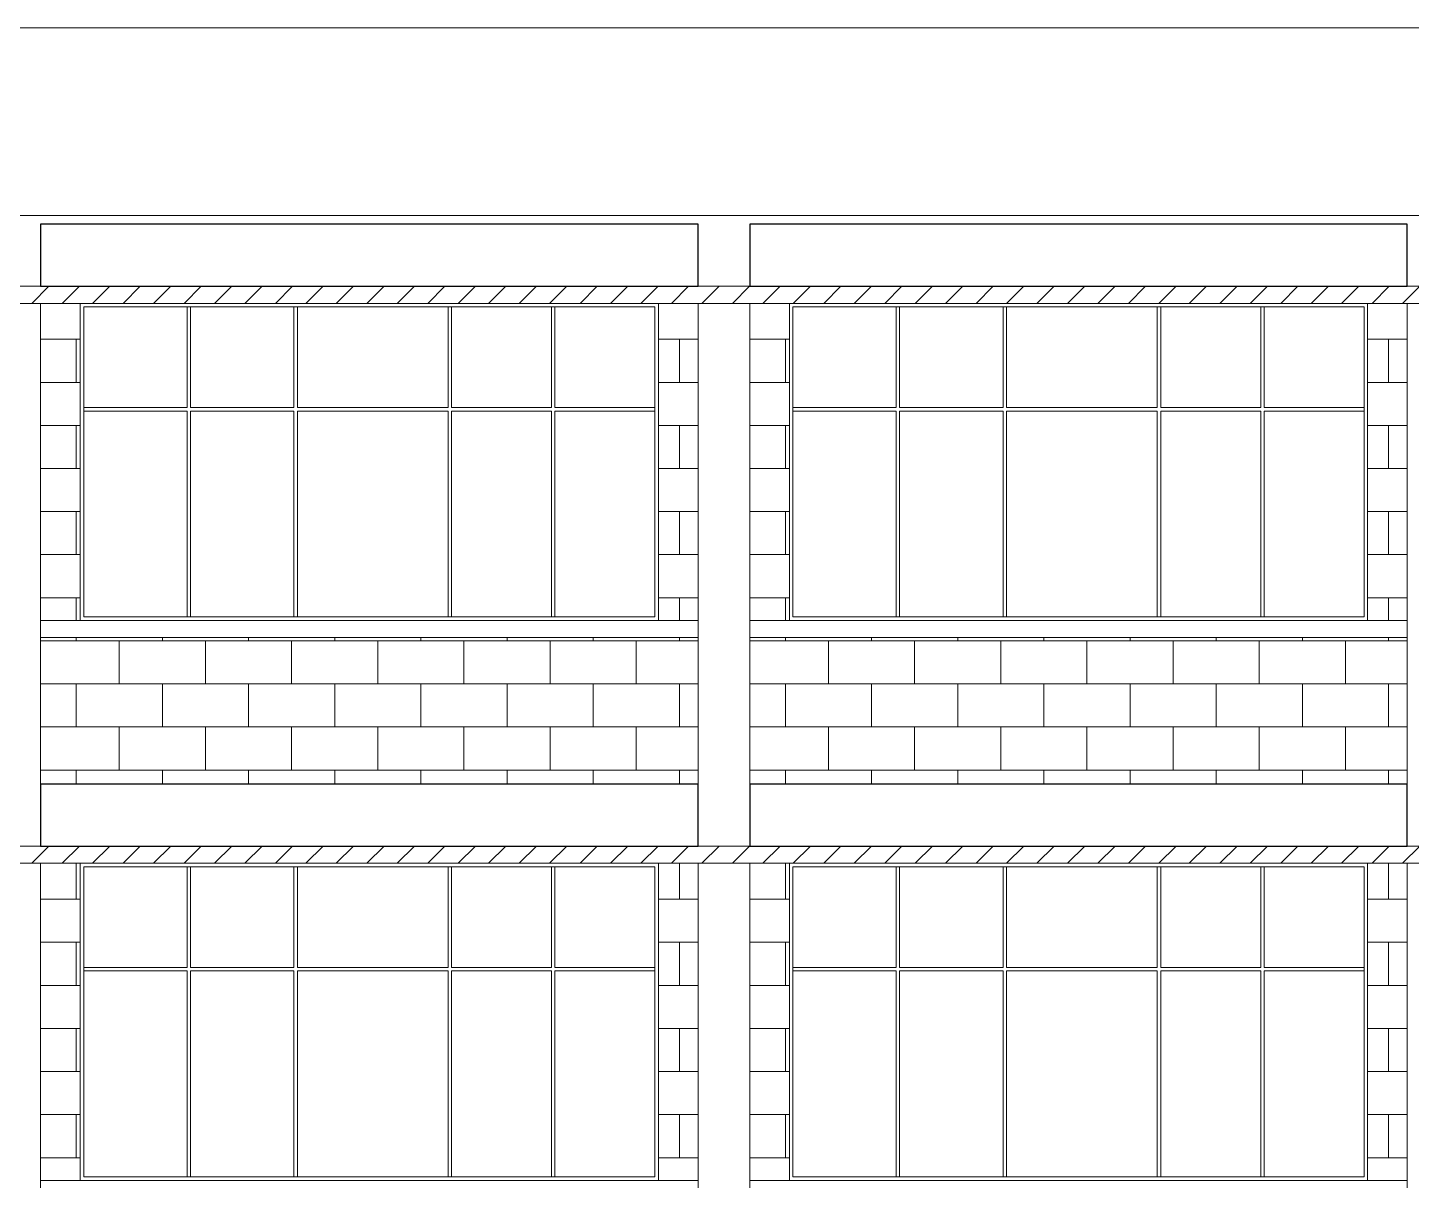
# Model space of a CAD drawing. Header units: millimetres. Extents: x 3614 to 12428, y -844 to 6844.
# Drawn here: x 5501.58 to 5509.61, y -466.38 to -459.69 of the extents above; entities that cross this region are included whole.
import ezdxf

# ---------------------------------------------------------------- set-up
doc = ezdxf.new("R2010")
doc.units = ezdxf.units.MM
doc.header["$LTSCALE"] = 40
doc.header["$MEASUREMENT"] = 0
doc.linetypes.add('DASHED', pattern=[0.75, 0.5, -0.25])
for name, color, linetype, lineweight in [('Beam', 254, 'CONTINUOUS', 25), ('CLL LEV.', 15, 'CONTINUOUS', 18), ('E2', 250, 'CONTINUOUS', 20), ('Hidden', 30, 'DASHED', 18), ('Window', 150, 'CONTINUOUS', 15)]:
    doc.layers.add(name, color=color, linetype=linetype, lineweight=lineweight)

# ---------------------------------------------------------------- blocks, each defined once
blk = doc.blocks.new('WINDOW1')
at = {"layer": 'CLL LEV.', "ltscale": 0.05}
blk.add_lwpolyline([(-0.23, -0.1), (3.585, -0.1), (3.585, 0), (-0.23, 0)], close=True, dxfattribs=at)
at = {"layer": 'Window', "linetype": 'Continuous', "ltscale": 0.05}
for points in [[(0, 0), (3.355, 0), (3.355, 1.84), (0, 1.84)], [(0.02, 0.02), (3.335, 0.02), (3.335, 1.82), (0.02, 1.82)]]:
    blk.add_lwpolyline(points, close=True, dxfattribs=at)
at = {"layer": 'Window', "ltscale": 0.05}
for points in [[(0.02, 1.235), (0.62, 1.235), (0.62, 1.82), (0.02, 1.82)], [(0.64, 1.235), (1.24, 1.235), (1.24, 1.82), (0.64, 1.82)], [(1.26, 1.235), (2.135, 1.235), (2.135, 1.82), (1.26, 1.82)], [(2.155, 1.235), (2.735, 1.235), (2.735, 1.82), (2.155, 1.82)], [(2.755, 1.235), (3.335, 1.235), (3.335, 1.82), (2.755, 1.82)], [(0.62, 0.02), (0.02, 0.02), (0.02, 1.215), (0.62, 1.215)], [(1.24, 0.02), (0.64, 0.02), (0.64, 1.215), (1.24, 1.215)], [(1.26, 0.02), (2.135, 0.02), (2.135, 1.215), (1.26, 1.215)], [(2.155, 0.02), (2.735, 0.02), (2.735, 1.215), (2.155, 1.215)], [(2.755, 0.02), (3.335, 0.02), (3.335, 1.215), (2.755, 1.215)]]:
    blk.add_lwpolyline(points, close=True, dxfattribs=at)
blk = doc.blocks.new('projjjjjj')
at = {"layer": 'Beam', "ltscale": 0.05}
blk.add_lwpolyline([(5493.4284, -470.9352), (5497.2434, -470.9352), (5497.2434, -470.5752), (5493.4284, -470.5752)], close=True, dxfattribs=at)

msp = doc.modelspace()

# ---------------------------------------------------------------- hatches: boundary and pattern name
at = {"layer": 'E2', "lineweight": 5, "ltscale": 0.05}
h = msp.add_hatch(dxfattribs=at)
h.set_pattern_fill('BRICK', color=256)
h.set_pattern_definition([(0, (4.115, -27.99403), (0, 0.25), []), (90, (4.115, -27.99403), (-0.5, 0), [0.25, -0.25]), (90, (4.365, -27.99403), (-0.5, 0), [-0.25, 0.25])])
h.paths.add_polyline_path([(5505.2434, -469.6252), (5505.4734, -469.6252), (5505.4734, -467.7852), (5505.2434, -467.7852)])
h.paths.add_polyline_path([(5501.6584, -469.6252), (5501.8884, -469.6252), (5501.8884, -467.7852), (5501.6584, -467.7852)])
h.paths.add_polyline_path([(5501.6584, -467.3252), (5505.4734, -467.3252), (5505.4734, -466.4752), (5501.6584, -466.4752)])
h.paths.add_polyline_path([(5505.2434, -466.3752), (5505.4734, -466.3752), (5505.4734, -464.5352), (5505.2434, -464.5352)])
h.paths.add_polyline_path([(5501.6584, -466.3752), (5501.8884, -466.3752), (5501.8884, -464.5352), (5501.6584, -464.5352)])
h.paths.add_polyline_path([(5501.6584, -464.0752), (5505.4734, -464.0752), (5505.4734, -463.2252), (5501.6584, -463.2252)])
h.paths.add_polyline_path([(5505.2434, -463.1252), (5505.4734, -463.1252), (5505.4734, -461.2852), (5505.2434, -461.2852)])
h.paths.add_polyline_path([(5501.6584, -463.1252), (5501.8884, -463.1252), (5501.8884, -461.2852), (5501.6584, -461.2852)])
h.paths.add_polyline_path([(5504.8934, -470.5752), (5504.8934, -470.3252), (5505.4734, -470.3252), (5505.4734, -469.7252), (5501.6584, -469.7252), (5501.6584, -470.5752)])
h = msp.add_hatch(dxfattribs=at)
h.set_pattern_fill('BRICK', color=256)
h.set_pattern_definition([(0, (8.23, -27.99403), (0, 0.25), []), (90, (8.23, -27.99403), (-0.5, 0), [0.25, -0.25]), (90, (8.48, -27.99403), (-0.5, 0), [-0.25, 0.25])])
h.paths.add_polyline_path([(5505.7734, -470.3052), (5509.5884, -470.3052), (5509.5884, -469.7252), (5505.7734, -469.7252)])
h.paths.add_polyline_path([(5509.3584, -469.6252), (5509.5884, -469.6252), (5509.5884, -467.7852), (5509.3584, -467.7852)])
h.paths.add_polyline_path([(5505.7734, -469.6252), (5506.0034, -469.6252), (5506.0034, -467.7852), (5505.7734, -467.7852)])
h.paths.add_polyline_path([(5505.7734, -467.3252), (5509.5884, -467.3252), (5509.5884, -466.4752), (5505.7734, -466.4752)])
h.paths.add_polyline_path([(5509.3584, -466.3752), (5509.5884, -466.3752), (5509.5884, -464.5352), (5509.3584, -464.5352)])
h.paths.add_polyline_path([(5505.7734, -466.3752), (5506.0034, -466.3752), (5506.0034, -464.5352), (5505.7734, -464.5352)])
h.paths.add_polyline_path([(5505.7734, -464.0752), (5509.5884, -464.0752), (5509.5884, -463.2252), (5505.7734, -463.2252)])
h.paths.add_polyline_path([(5509.3584, -463.1252), (5509.5884, -463.1252), (5509.5884, -461.2852), (5509.3584, -461.2852)])
h.paths.add_polyline_path([(5505.7734, -463.1252), (5506.0034, -463.1252), (5506.0034, -461.2852), (5505.7734, -461.2852)])
at = {"layer": 'Hidden', "linetype": 'Continuous', "lineweight": 0, "ltscale": 0.05}
h = msp.add_hatch(dxfattribs=at)
h.set_pattern_fill('ANSI31', color=256)
h.set_pattern_definition([(45, (0, 6.15), (-0.0883883476, 0.0883883476), [])])
h.paths.add_polyline_path([(5518.1184, -461.1852), (5493.1284, -461.1852), (5493.1284, -461.2852), (5518.1184, -461.2852)])
h = msp.add_hatch(dxfattribs=at)
h.set_pattern_fill('ANSI31', color=256)
h.set_pattern_definition([(45, (0, 2.9), (-0.0883883476, 0.0883883476), [])])
h.paths.add_polyline_path([(5518.1184, -464.4352), (5493.1284, -464.4352), (5493.1284, -464.5352), (5518.1184, -464.5352)])

# ---------------------------------------------------------------- linework, layer by layer
at = {"layer": 'E2', "linetype": 'Continuous', "ltscale": 0.05}
for p, q in [((5493.4284, -459.6852), (5517.8184, -459.6852)), ((5493.1284, -460.7752), (5518.1184, -460.7752))]:
    msp.add_line(p, q, dxfattribs=at)
at = {"layer": 'E2', "ltscale": 0.05}
for p, q in [((5501.6584, -463.1252), (5501.6584, -461.2852)), ((5505.4734, -463.1252), (5505.4734, -461.2852)), ((5505.7734, -463.1252), (5505.7734, -461.2852)), ((5509.5884, -463.1252), (5509.5884, -461.2852)), ((5501.6584, -464.0752), (5501.6584, -463.2252)), ((5505.4734, -464.0752), (5505.4734, -463.2252)), ((5505.7734, -464.0752), (5505.7734, -463.2252)), ((5509.5884, -464.0752), (5509.5884, -463.2252)), ((5501.6584, -466.3752), (5501.6584, -464.5352)), ((5505.4734, -466.3752), (5505.4734, -464.5352)), ((5505.7734, -466.3752), (5505.7734, -464.5352)), ((5509.5884, -466.3752), (5509.5884, -464.5352))]:
    msp.add_line(p, q, dxfattribs=at)
at = {"layer": 'Hidden', "linetype": 'Continuous', "lineweight": 0, "ltscale": 0.05}
for points in [[(5518.1184, -461.1852), (5493.1284, -461.1852), (5493.1284, -461.2852), (5518.1184, -461.2852), (5518.1184, -461.1852)], [(5518.1184, -464.4352), (5493.1284, -464.4352), (5493.1284, -464.5352), (5518.1184, -464.5352), (5518.1184, -464.4352)]]:
    msp.add_lwpolyline(points, dxfattribs=at)

# ---------------------------------------------------------------- block references
at = {"layer": 'Window'}
for name, p in [('WINDOW1', (5501.8884, -466.3752)), ('WINDOW1', (5506.0034, -466.3752)), ('WINDOW1', (5501.8884, -463.1252)), ('WINDOW1', (5506.0034, -463.1252)), ('projjjjjj', (8.23, 9.75)), ('projjjjjj', (12.345, 9.75)), ('projjjjjj', (8.23, 6.5)), ('projjjjjj', (12.345, 6.5))]:
    msp.add_blockref(name, p, dxfattribs=at)

doc.saveas('drawing.dxf')
